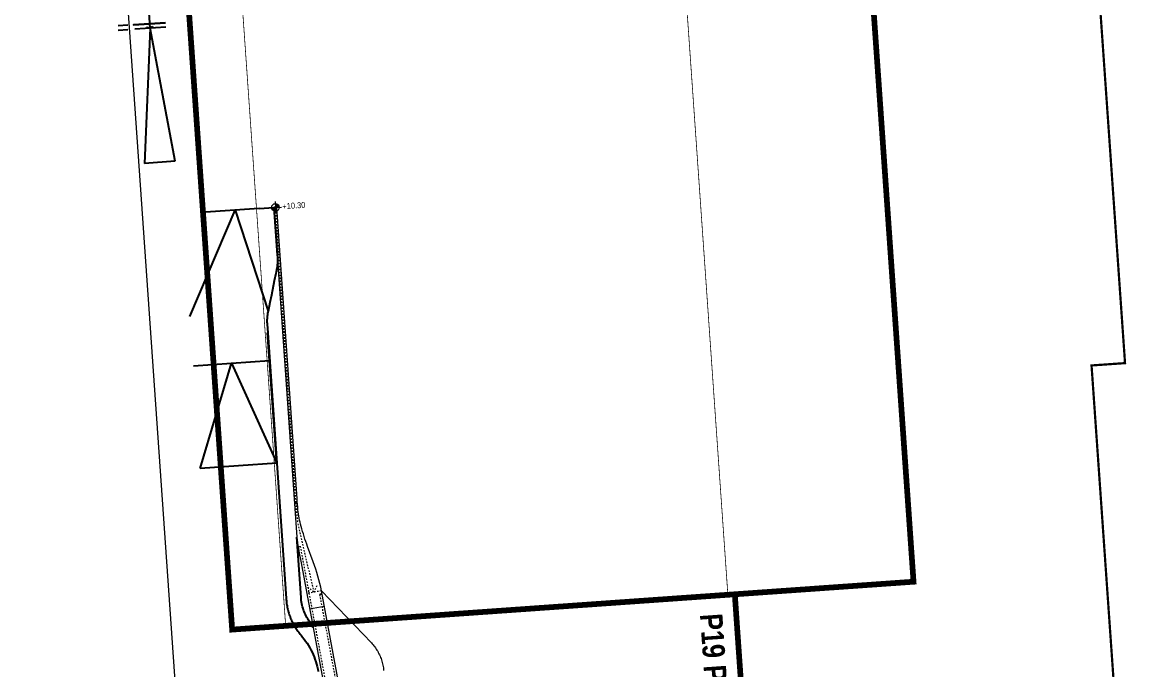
# Model space of a CAD drawing. Header units: millimetres. Extents: x 50357 to 985146, y 723188 to 1803594.
# Drawn here: x 832117.8 to 832192.5, y 819986 to 820029.4 of the extents above; entities that cross this region are included whole.
import ezdxf
from ezdxf.enums import TextEntityAlignment as Align

# ---------------------------------------------------------------- set-up
doc = ezdxf.new("R2010")
doc.units = ezdxf.units.MM
doc.header["$LTSCALE"] = 3
doc.header["$MEASUREMENT"] = 0
for name, pattern in [('3A35X-MAGP-P-SB$0$3A35X-MAGP-P-SB$0$ACAD_ISO05W035', [11.55, 8.4, -1.05, 0, -1.05, 0, -1.05]), ('3A35X-MAGP-P-SB$0$3A35X-MAGP-P-SB$0$HIDDEN', [0.375, 0.25, -0.125]), ('B0606', [0.7813, 0.39065, -0.39065]), ('DASHED', [19.05, 12.7, -6.35])]:
    doc.linetypes.add(name, pattern=pattern)
doc.layers.get('Defpoints').update_dxf_attribs({"color": 32})
for name, color, linetype, lineweight in [('05SYMB', 7, 'Continuous', 5), ('UAJ-00ANNO', 7, 'Continuous', 5), ('UAJ-00ANNO-d', 7, 'Continuous', 5), ('UAJ-00ANNO-t', 7, 'Continuous', 5), ('UAJ-05SYMB', 7, 'Continuous', 5), ('UAJ-05SYMB-t', 7, 'Continuous', 5), ('UAJ-08META', 8, 'Continuous', 9), ('UAJ-08STAI', 8, 'Continuous', 9), ('UAJ-34RAIL-a', 1, 'Continuous', 13)]:
    doc.layers.add(name, color=color, linetype=linetype, lineweight=lineweight)
doc.layers.add('3A35X-MAGP-P-SB$0$UAJ-00ANNO-$', color=32, linetype='Continuous', lineweight=5, plot=False)
for name, color, linetype in [('3A35X-MAGP-P-SB$0$UAJ-90BOUN', 7, 'Continuous'), ('_PARCEL BOUNDARY', 10, 'DASHED'), ('UAJ-00XREF', 7, 'Continuous'), ('UAJ-90.5LAND', 8, 'Continuous')]:
    doc.layers.add(name, color=color, linetype=linetype)
doc.layers.add('Landscape Louver_Brep', color=7, linetype='Continuous', true_color=0xbf3f3f)
doc.layers.add('Make2D$Visible$Curves', color=7, linetype='Continuous', true_color=0x000000)
doc.styles.add('_BOLD', font='arialbd.ttf', dxfattribs={"width": 0.8})
doc.styles.add('UNS-TXT', font='swissc.ttf')

# ---------------------------------------------------------------- blocks, each defined once
blk = doc.blocks.new('*U1098')
at = {"layer": 'UAJ-05SYMB'}
h = blk.add_hatch(color=256, dxfattribs=at)
h.paths.add_polyline_path([(0, 1.27), (0, 0), (1.27, 0, 0.414214)])
h.paths.add_polyline_path([(0, 0), (-1.27, 0, 0.414214), (0, -1.27)])
at = {"layer": 'UAJ-00ANNO'}
blk.add_line((-1.27, 0), (1.27, 0), dxfattribs=at)
at = {"layer": 'UAJ-05SYMB'}
for p, q in [((-2, 0), (2, 0)), ((0, 2), (0, 0)), ((0, -2), (0, 0))]:
    blk.add_line(p, q, dxfattribs=at)
blk.add_circle((0, 0), 1.27, dxfattribs=at)
at = {"layer": 'UAJ-05SYMB-t', "style": 'UNS-TXT'}
blk.add_attdef('ELEV', (2.34, -0.78), '', height=1.99, dxfattribs=at)
blk = doc.blocks.new('*U1101')
at = {"layer": '05SYMB', "color": 0, "linetype": 'ByBlock', "lineweight": -2, "transparency": 16777216}
blk.add_lwpolyline([(1.05, -0.23), (1.01, -0.42), (0.04, -0.21), (-0.81, -0.73), (-0.92, -0.56), (0, 0)], close=True, dxfattribs=at)
for points in [[(-0.92, -0.56), (-0.81, -0.73), (0, 0), (0.04, -0.21)], [(0, 0), (0.04, -0.21), (1.05, -0.23), (1.01, -0.42)]]:
    blk.add_solid(points, dxfattribs=at)
blk = doc.blocks.new('3A35X-MAGP-P-LD-00-0')
at = {"layer": 'Landscape Louver_Brep', "extrusion": (0.999975, 0.000265057, 0.007024)}
blk.add_lwpolyline([(817777926, -5852889), (817777930, -5852780)], dxfattribs=at)
at = {"layer": 'Landscape Louver_Brep', "extrusion": (0.999976, 0.000258191, 0.006909)}
blk.add_lwpolyline([(817783689, -5756274), (817783691, -5756227)], dxfattribs=at)
at = {"layer": 'Landscape Louver_Brep'}
blk.add_lwpolyline([(834589830, 817995995), (834589687, 817995969)], dxfattribs=at)
at = {"layer": 'Landscape Louver_Brep', "extrusion": (1, 0, 0)}
for points in [[(817995969, 11148), (817995969, 11188)], [(817995995, 11042), (817995995, 11148)]]:
    blk.add_lwpolyline(points, dxfattribs=at)
at = {"layer": 'Make2D$Visible$Curves', "color": 252, "lineweight": -3, "true_color": 0x7ea27e}
for points in [[(834586592, 818021893), (834586815, 818018695), (834586824, 818018572), (834586828, 818018511), (834586830, 818018485)], [(834586825, 818018558), (834586828, 818018516)], [(834586787, 818004765), (834586788, 818004765)]]:
    blk.add_lwpolyline(points, dxfattribs=at)
at = {"layer": 'Make2D$Visible$Curves', "color": 18, "lineweight": -3, "true_color": 0x000000}
for points in [[(834586176, 818013503), (834586177, 818013503)], [(834586177, 818013503), (834586788, 818004765)]]:
    blk.add_lwpolyline(points, dxfattribs=at)
at = {"layer": 'UAJ-00ANNO-t', "color": 1, "linetype": 'B0606'}
blk.add_lwpolyline([(834589295, 817996127), (834588204, 818000788, -0.037334), (834588077, 818002134), (834586696, 818021900)], format="xyb", dxfattribs=at)
for points in [[(834588872, 817996471), (834589295, 817996127), (834589517, 817996637)], [(834589787, 817996219), (834588804, 817996035)]]:
    blk.add_lwpolyline(points, dxfattribs=at)
at = {"layer": 'UAJ-08META', "color": 2, "lineweight": -3}
for points in [[(834586792, 818021907), (834586592, 818021893)], [(834586592, 818021893), (834586792, 818021907)]]:
    blk.add_lwpolyline(points, dxfattribs=at)
at = {"layer": 'UAJ-08META', "color": 1, "linetype": 'B0606'}
blk.add_lwpolyline([(834588219, 817999178), (834588362, 817999207), (834591912, 817980173), (834591784, 817980082)], dxfattribs=at)
blk.add_lwpolyline([(834592182, 817980647), (834592037, 817980656, -0.041234), (834592233, 817982091, 0.10681), (834592236, 817982298), (834589687, 817995969), (834589828, 817995995)], format="xyb", dxfattribs=at)
at = {"layer": 'UAJ-34RAIL-a'}
blk.add_lwpolyline([(834591784, 817980082), (834591928, 817980184, 0.044717), (834592011, 817980255, 0.066501), (834592105, 817980379, 0.071233), (834592167, 817980539, 0.03849), (834592181, 817980631, -0.040131), (834592351, 817981941, -0.00311), (834592381, 817982096, 0.083194), (834592386, 817982274, -0.001175), (834592383, 817982299), (834589788, 817996218, 0.040848), (834589233, 817998153), (834588860, 817999185, -0.020597), (834588422, 818000536, -0.039962), (834588213, 818001653, -0.007154), (834588157, 818002377), (834586792, 818021907), (834586592, 818021893), (834588136, 817999815, 0.025854), (834588240, 817999054, 0.001642), (834588350, 817998461), (834588758, 817996282), (834588804, 817996035), (834591784, 817980082)], format="xyb", close=True, dxfattribs=at)
blk.add_lwpolyline([(834589788, 817996218), (834593132, 817992729), (834593191, 817992665), (834593248, 817992600), (834593304, 817992533), (834593358, 817992463), (834593410, 817992392), (834593461, 817992319), (834593509, 817992244), (834593556, 817992167), (834593600, 817992089), (834593642, 817992009), (834593682, 817991928), (834593719, 817991845), (834593754, 817991761), (834593786, 817991676), (834593816, 817991590), (834593843, 817991503), (834593867, 817991415), (834593889, 817991327), (834593908, 817991238), (834593925, 817991149), (834593938, 817991059), (834593949, 817990969), (834593957, 817990879)], dxfattribs=at)
at = {"layer": 'UAJ-34RAIL-a', "extrusion": (8.71736e-05, 1.62559e-05, 1)}
blk.add_lwpolyline([(834589979, 817995175), (834588995, 817994991)], dxfattribs=at)
at = {"layer": 'UAJ-90.5LAND'}
for p, q in [((834578133, 818035998), (834578280, 818033903)), ((834578305, 818033905), (834577918, 818024847)), ((834579981, 818024991), (834578305, 818033905)), ((834579981, 818024991), (834577918, 818024847)), ((834585595, 818021823), (834581687, 818021550)), ((834581202, 818011291, 0), (834586306, 818011648, 0)), ((834586788, 818004765, 0), (834581658, 818004406, 0))]:
    blk.add_line(p, q, dxfattribs=at)
at = {"layer": 'UAJ-90.5LAND', "elevation": 0}
for points in [[(834576789, 818034099), (834576141, 818034054)], [(834576789, 818034099), (834576141, 818034054)], [(834576810, 818033800), (834576162, 818033755)], [(834576810, 818033800), (834576162, 818033755)]]:
    blk.add_lwpolyline(points, dxfattribs=at)
at = {"layer": 'UAJ-90.5LAND'}
for points in [[(834579332, 818034277), (834577169, 818034126), (834579332, 818034277)], [(834579351, 818033978), (834577259, 818033831)], [(834580972, 818014583), (834583990, 818021711), (834586203, 818014949)], [(834585595, 818021823), (834586592, 818021893)], [(834586819, 818018049), (834586809, 818017957), (834586801, 818017897), (834586791, 818017836)], [(834586831, 818018226), (834586826, 818018125), (834586819, 818018049)], [(834586828, 818018516), (834586831, 818018444), (834586833, 818018371), (834586833, 818018299), (834586831, 818018226)], [(834586830, 818018485), (834586831, 818018449), (834586833, 818018387), (834586833, 818018322)], [(834586833, 818018322), (834586831, 818018226)], [(834586776, 818017754), (834586718, 818017472), (834586620, 818016989), (834586422, 818016023), (834586323, 818015540), (834586274, 818015298), (834586249, 818015177), (834586224, 818015057), (834586223, 818015047)], [(834586791, 818017836), (834586776, 818017754)], [(834586223, 818015047), (834586176, 818014815), (834586166, 818014754), (834586157, 818014693), (834586149, 818014632), (834586143, 818014571), (834586137, 818014509), (834586133, 818014448), (834586131, 818014386), (834586129, 818014325), (834586129, 818014263), (834586130, 818014201), (834586133, 818014140), (834586136, 818014078)], [(834586136, 818014078), (834586177, 818013503)], [(834586787, 818004765), (834586176, 818013503)], [(834581658, 818004406), (834583754, 818011469), (834586788, 818004765)], [(834586788, 818004765), (834587421, 817995702), (834587428, 817995619), (834587436, 817995537), (834587446, 817995454), (834587457, 817995371), (834587471, 817995288), (834587485, 817995205), (834587502, 817995123), (834587520, 817995040), (834587540, 817994958), (834587561, 817994876), (834587585, 817994795), (834587609, 817994714), (834587636, 817994633), (834587664, 817994553), (834587694, 817994473), (834587725, 817994394), (834587758, 817994316), (834587792, 817994238), (834587828, 817994161), (834587865, 817994085), (834587904, 817994010), (834587944, 817993935), (834587986, 817993862), (834588029, 817993789), (834588074, 817993717), (834588120, 817993647), (834588167, 817993577), (834588215, 817993509), (834588265, 817993441), (834588316, 817993375), (834588368, 817993310), (834588421, 817993246), (834588528, 817993116), (834588631, 817992981), (834588730, 817992843), (834588825, 817992702), (834588916, 817992557), (834589001, 817992409), (834589082, 817992258), (834589159, 817992104), (834589230, 817991948), (834589296, 817991790), (834589356, 817991630), (834589412, 817991468), (834589461, 817991305), (834589506, 817991141), (834589545, 817990976), (834589579, 817990811)], [(834589229, 817993761), (834589171, 817993862), (834589110, 817993961), (834589047, 817994059), (834588983, 817994155), (834588923, 817994244), (834588867, 817994336), (834588813, 817994430), (834588763, 817994526), (834588715, 817994623), (834588671, 817994723), (834588630, 817994823), (834588592, 817994926), (834588558, 817995029), (834588527, 817995134), (834588500, 817995239), (834588477, 817995345), (834588457, 817995451), (834588440, 817995558), (834588427, 817995665), (834588418, 817995772), (834588136, 817999815)]]:
    blk.add_lwpolyline(points, dxfattribs=at)
at = {"layer": 'UAJ-00ANNO-t'}
ref = blk.add_blockref('*U1098', (834586696, 818021900), dxfattribs=dict(at, xscale=200, yscale=200, zscale=200, rotation=3.998954163676137))
ref.add_attrib('ELEV', '+10.30', (834587174, 818021777), dxfattribs={"layer": 'UAJ-00ANNO-d', "height": 398.5, "rotation": 3.99895, "style": 'UNS-TXT'})
at = {"layer": 'UAJ-08STAI', "xscale": 200.0000000000001, "yscale": 200.0000000000001, "zscale": 200.0000000000001, "rotation": 174.3778911909393}
blk.add_blockref('*U1101', (834578280, 818033903), dxfattribs=at)
blk = doc.blocks.new('PARCEL BOUNDARY')
at = {"layer": '_PARCEL BOUNDARY', "ltscale": 100, "const_width": 383, "flags": 128}
blk.add_lwpolyline([(834579180, 817441477), (834578344, 817453448), (834623997, 817456639), (834629227, 817381823), (834583575, 817378615)], close=True, dxfattribs=at)
at = {"layer": '_PARCEL BOUNDARY', "ltscale": 100, "const_width": 383}
blk.add_lwpolyline([(834617253, 817380982), (834620554, 817333771)], dxfattribs=at)
at = {"layer": 'Defpoints', "style": '_BOLD', "width": 0.8}
blk.add_text('P19 PACKAGE BOUNDARY', height=1500, rotation=274.00124, dxfattribs=at).set_placement((834615682, 817368672), align=Align.CENTER)

msp = doc.modelspace()

# ---------------------------------------------------------------- linework, layer by layer
at = {"layer": '3A35X-MAGP-P-SB$0$UAJ-00ANNO-$', "ltscale": 20}
msp.add_lwpolyline([(832124.1195, 820041.2161), (832051.796, 820036.1601), (832059.8683, 819920.6896), (832095.5586, 819934.432), (832131.2662, 819938.9851)], close=True, dxfattribs=at)
at = {"layer": '3A35X-MAGP-P-SB$0$UAJ-90BOUN', "linetype": '3A35X-MAGP-P-SB$0$3A35X-MAGP-P-SB$0$ACAD_ISO05W035', "const_width": 0.05}
msp.add_lwpolyline([(832131.2662, 819938.9851), (832124.1195, 820041.2161), (832051.796, 820036.1601), (832059.8683, 819920.6896), (832095.5586, 819934.432)], close=True, dxfattribs=at)
at = {"layer": '3A35X-MAGP-P-SB$0$UAJ-90BOUN', "linetype": '3A35X-MAGP-P-SB$0$3A35X-MAGP-P-SB$0$HIDDEN', "ltscale": 20, "const_width": 0.05}
msp.add_lwpolyline([(832165.0809, 819990.9035), (832135.4518, 819988.8322), (832132.0246, 820037.8561), (832161.6538, 820039.9274)], close=True, dxfattribs=at)

# ---------------------------------------------------------------- next in the draw order: block references
at = {"layer": 'UAJ-00XREF', "ltscale": 0.5, "xscale": 0.0009999999999999998, "yscale": 0.0009999999999999998, "zscale": 0.0009999999999999998, "rotation": 359.9752874263863}
msp.add_blockref('3A35X-MAGP-P-LD-00-0', (-2804.6854, 2355.157, -0.0001), dxfattribs=at)

# ---------------------------------------------------------------- next in the draw order: linework, layer by layer
at = {"layer": 'Defpoints', "ltscale": 100, "const_width": 0.15, "elevation": 988.9998, "flags": 128}
msp.add_lwpolyline([(832188.5872, 820050.7744), (832191.6802, 820006.5825), (832189.4363, 820006.4255), (832191.6814, 819974.3396), (832192.4534, 819963.0008)], dxfattribs=at)

# ---------------------------------------------------------------- next in the draw order: block references
at = {"xscale": 0.001, "yscale": 0.001, "zscale": 0.001, "rotation": 359.998908534026}
msp.add_blockref('PARCEL BOUNDARY', (-2467.289, 2626.0129, -0.0001), dxfattribs=at)

doc.saveas('drawing.dxf')
